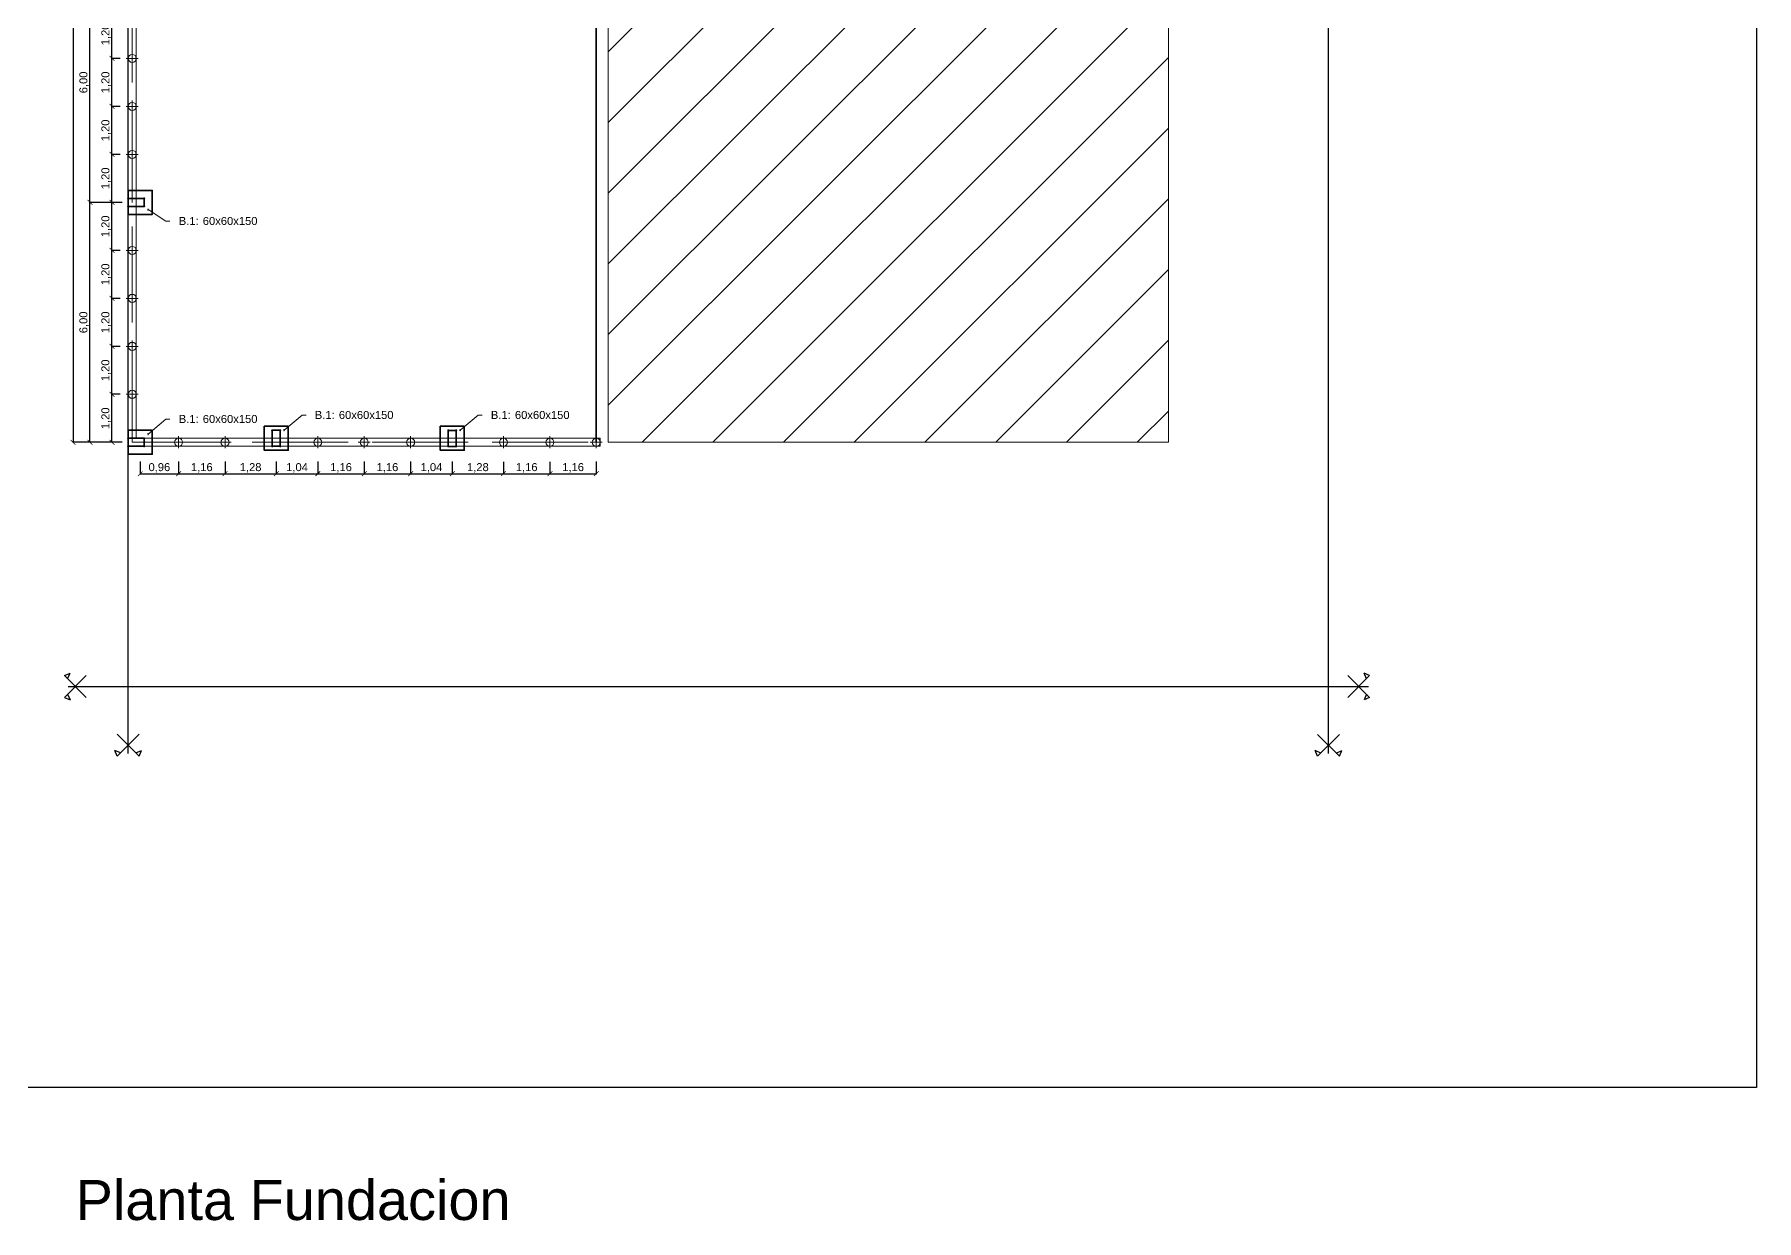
# Model space of a CAD drawing. Header units: millimetres. Extents: x 265 to 853, y -178 to 32.
# Drawn here: x 663.02 to 706.06, y -27.15 to 2.51 of the extents above; entities that cross this region are included whole.
import ezdxf
from ezdxf import colors
from ezdxf.entities.mleader import LeaderData, LeaderLine
from ezdxf.math import Vec2, Vec3

# ---------------------------------------------------------------- set-up
doc = ezdxf.new("R2010")
doc.units = ezdxf.units.MM
doc.header["$LTSCALE"] = 0.1
doc.header["$MEASUREMENT"] = 0
doc.header["$PDMODE"] = 3
doc.header["$PDSIZE"] = 0.1
doc.linetypes.add('ACAD_ISO02W100', pattern=[15, 12, -3])
doc.layers.get('DEFPOINTS').update_dxf_attribs({"color": 1})
for name, color, linetype, lineweight in [('00_EST_Columna', 3, 'Continuous', 35), ('00_EST_Cotas', 6, 'Continuous', 9), ('00_EST_EJE VIGA ENCADENADO', 4, 'ACAD_ISO02W100', 9), ('00_EST_Ejes', 1, 'Continuous', 9), ('00_EST_FUNDACION', 2, 'Continuous', 35), ('00_EST_MAMPOSTERIA', 7, 'Continuous', 20), ('00_EST_PILOTINES', 2, 'Continuous', 20), ('00_EST_TEXTO', 6, 'Continuous', 9)]:
    doc.layers.add(name, color=color, linetype=linetype, lineweight=lineweight)
doc.layers.add('00_EST_EXISTENTE', color=8, linetype='Continuous', lineweight=20, transparency=0.5)
doc.layers.add('00_EST_NoImprimir', color=1, linetype='Continuous', plot=False)
doc.styles.add('Arial1_50', font='arial.ttf', dxfattribs={"height": 0.05})
doc.styles.add('Arial20', font='arial.ttf', dxfattribs={"height": 0.2})
doc.dimstyles.new('Cota 1-100-Andres', dxfattribs={"dimtxt": 0.2, "dimasz": 0.12, "dimexe": 0.012, "dimexo": 0.15, "dimgap": 0.025, "dimtad": 1, "dimzin": 0, "dimtxsty": 'Arial20', "dimblk1": 'ARCHTICK', "dimblk2": 'ARCHTICK', "dimsah": 1, "dimcen": 0.09, "dimclrd": 256, "dimclre": 256, "dimclrt": 256, "dimazin": 0, "dimtfac": 1, "dimtofl": 0, "dimtmove": 0, "dimatfit": 3, "dimldrblk": 'ARCHTICK', "dimfxl": 1, "dimtolj": 1, "dimtzin": 0, "dimarcsym": 0})

# ---------------------------------------------------------------- blocks, each defined once
blk = doc.blocks.new('Columna')
at = {"layer": '00_EST_Columna'}
blk.add_lwpolyline([(665.363, -13.588), (665.763, -13.588), (665.763, -13.788), (665.363, -13.788)], close=True, dxfattribs=at)
for centre in [(665.363, -13.588), (665.763, -13.588), (665.363, -13.788), (665.763, -13.788)]:
    blk.add_circle(centre, 0.01, dxfattribs=at)
blk = doc.blocks.new('_DotSmall')
at = {"color": 0, "linetype": 'ByBlock', "const_width": 0.5}
blk.add_lwpolyline([(-0.0625, 0, 1), (0.0625, 0, 1)], format="xyb", close=True, dxfattribs=at)
blk = doc.blocks.new('_ARCHTICK')
at = {"color": 0, "linetype": 'ByBlock', "const_width": 0.15}
blk.add_lwpolyline([(-0.5, -0.5), (0.5, 0.5)], dxfattribs=at)
blk = doc.blocks.new('*D102')
at = {"layer": '00_EST_Cotas', "lineweight": -2, "transparency": 16777216}
for p, q in [((665.163, -6.488), (664.945, -6.488)), ((664.957, -7.688), (664.957, -6.488)), ((665.213, -7.688), (664.945, -7.688))]:
    blk.add_line(p, q, dxfattribs=at)
at = {"layer": 'DEFPOINTS', "color": 0, "transparency": 16777216}
for p in [(664.957, -6.488), (665.313, -6.488), (665.363, -7.688)]:
    blk.add_point(p, dxfattribs=at)
at = {"layer": '00_EST_Cotas', "lineweight": -2, "transparency": 16777216, "xscale": 0.12, "yscale": 0.12, "zscale": 0.12}
for p, rotation in [((664.957, -6.488), 90), ((664.957, -7.688), 270)]:
    blk.add_blockref('_ARCHTICK', p, dxfattribs=dict(at, rotation=rotation))
at = {"layer": '00_EST_Cotas', "transparency": 16777216, "insert": (664.812, -7.088), "char_height": 0.2, "attachment_point": 5, "rotation": 90, "style": 'Arial20'}
blk.add_mtext('\\A1;1,20', dxfattribs=at)
blk = doc.blocks.new('*D103')
at = {"layer": '00_EST_Cotas', "lineweight": -2, "transparency": 16777216}
for p, q in [((665.163, -5.288), (664.945, -5.288)), ((664.957, -6.488), (664.957, -5.288)), ((665.163, -6.488), (664.945, -6.488))]:
    blk.add_line(p, q, dxfattribs=at)
at = {"layer": 'DEFPOINTS', "color": 0, "transparency": 16777216}
for p in [(664.957, -5.288), (665.313, -5.288), (665.313, -6.488)]:
    blk.add_point(p, dxfattribs=at)
at = {"layer": '00_EST_Cotas', "lineweight": -2, "transparency": 16777216, "xscale": 0.12, "yscale": 0.12, "zscale": 0.12}
for p, rotation in [((664.957, -5.288), 90), ((664.957, -6.488), 270)]:
    blk.add_blockref('_ARCHTICK', p, dxfattribs=dict(at, rotation=rotation))
at = {"layer": '00_EST_Cotas', "transparency": 16777216, "insert": (664.812, -5.888), "char_height": 0.2, "attachment_point": 5, "rotation": 90, "style": 'Arial20'}
blk.add_mtext('\\A1;1,20', dxfattribs=at)
blk = doc.blocks.new('*D104')
at = {"layer": '00_EST_Cotas', "lineweight": -2, "transparency": 16777216}
for p, q in [((665.163, -4.088), (664.945, -4.088)), ((664.957, -5.288), (664.957, -4.088)), ((665.163, -5.288), (664.945, -5.288))]:
    blk.add_line(p, q, dxfattribs=at)
at = {"layer": 'DEFPOINTS', "color": 0, "transparency": 16777216}
for p in [(664.957, -4.088), (665.313, -4.088), (665.313, -5.288)]:
    blk.add_point(p, dxfattribs=at)
at = {"layer": '00_EST_Cotas', "lineweight": -2, "transparency": 16777216, "xscale": 0.12, "yscale": 0.12, "zscale": 0.12}
for p, rotation in [((664.957, -4.088), 90), ((664.957, -5.288), 270)]:
    blk.add_blockref('_ARCHTICK', p, dxfattribs=dict(at, rotation=rotation))
at = {"layer": '00_EST_Cotas', "transparency": 16777216, "insert": (664.812, -4.688), "char_height": 0.2, "attachment_point": 5, "rotation": 90, "style": 'Arial20'}
blk.add_mtext('\\A1;1,20', dxfattribs=at)
blk = doc.blocks.new('*D105')
at = {"layer": '00_EST_Cotas', "lineweight": -2, "transparency": 16777216}
for p, q in [((665.163, -2.888), (664.945, -2.888)), ((664.957, -4.088), (664.957, -2.888)), ((665.163, -4.088), (664.945, -4.088))]:
    blk.add_line(p, q, dxfattribs=at)
at = {"layer": 'DEFPOINTS', "color": 0, "transparency": 16777216}
for p in [(664.957, -2.888), (665.313, -2.888), (665.313, -4.088)]:
    blk.add_point(p, dxfattribs=at)
at = {"layer": '00_EST_Cotas', "lineweight": -2, "transparency": 16777216, "xscale": 0.12, "yscale": 0.12, "zscale": 0.12}
for p, rotation in [((664.957, -2.888), 90), ((664.957, -4.088), 270)]:
    blk.add_blockref('_ARCHTICK', p, dxfattribs=dict(at, rotation=rotation))
at = {"layer": '00_EST_Cotas', "transparency": 16777216, "insert": (664.812, -3.488), "char_height": 0.2, "attachment_point": 5, "rotation": 90, "style": 'Arial20'}
blk.add_mtext('\\A1;1,20', dxfattribs=at)
blk = doc.blocks.new('*D106')
at = {"layer": '00_EST_Cotas', "lineweight": -2, "transparency": 16777216}
for p, q in [((665.213, -1.688), (664.945, -1.688)), ((664.957, -2.888), (664.957, -1.688)), ((665.163, -2.888), (664.945, -2.888))]:
    blk.add_line(p, q, dxfattribs=at)
at = {"layer": 'DEFPOINTS', "color": 0, "transparency": 16777216}
for p in [(664.957, -1.688), (665.363, -1.688), (665.313, -2.888)]:
    blk.add_point(p, dxfattribs=at)
at = {"layer": '00_EST_Cotas', "lineweight": -2, "transparency": 16777216, "xscale": 0.12, "yscale": 0.12, "zscale": 0.12}
for p, rotation in [((664.957, -1.688), 90), ((664.957, -2.888), 270)]:
    blk.add_blockref('_ARCHTICK', p, dxfattribs=dict(at, rotation=rotation))
at = {"layer": '00_EST_Cotas', "transparency": 16777216, "insert": (664.812, -2.288), "char_height": 0.2, "attachment_point": 5, "rotation": 90, "style": 'Arial20'}
blk.add_mtext('\\A1;1,20', dxfattribs=at)
blk = doc.blocks.new('*D107')
at = {"layer": '00_EST_Cotas', "lineweight": -2, "transparency": 16777216}
for p, q in [((665.163, -0.488), (664.945, -0.488)), ((664.957, -1.688), (664.957, -0.488)), ((665.213, -1.688), (664.945, -1.688))]:
    blk.add_line(p, q, dxfattribs=at)
at = {"layer": 'DEFPOINTS', "color": 0, "transparency": 16777216}
for p in [(664.957, -0.488), (665.313, -0.488), (665.363, -1.688)]:
    blk.add_point(p, dxfattribs=at)
at = {"layer": '00_EST_Cotas', "lineweight": -2, "transparency": 16777216, "xscale": 0.12, "yscale": 0.12, "zscale": 0.12}
for p, rotation in [((664.957, -0.488), 90), ((664.957, -1.688), 270)]:
    blk.add_blockref('_ARCHTICK', p, dxfattribs=dict(at, rotation=rotation))
at = {"layer": '00_EST_Cotas', "transparency": 16777216, "insert": (664.812, -1.088), "char_height": 0.2, "attachment_point": 5, "rotation": 90, "style": 'Arial20'}
blk.add_mtext('\\A1;1,20', dxfattribs=at)
blk = doc.blocks.new('*D108')
at = {"layer": '00_EST_Cotas', "lineweight": -2, "transparency": 16777216}
for p, q in [((665.163, 0.712), (664.945, 0.712)), ((664.957, -0.488), (664.957, 0.712)), ((665.163, -0.488), (664.945, -0.488))]:
    blk.add_line(p, q, dxfattribs=at)
at = {"layer": 'DEFPOINTS', "color": 0, "transparency": 16777216}
for p in [(664.957, 0.712), (665.313, 0.712), (665.313, -0.488)]:
    blk.add_point(p, dxfattribs=at)
at = {"layer": '00_EST_Cotas', "lineweight": -2, "transparency": 16777216, "xscale": 0.12, "yscale": 0.12, "zscale": 0.12}
for p, rotation in [((664.957, 0.712), 90), ((664.957, -0.488), 270)]:
    blk.add_blockref('_ARCHTICK', p, dxfattribs=dict(at, rotation=rotation))
at = {"layer": '00_EST_Cotas', "transparency": 16777216, "insert": (664.812, 0.112), "char_height": 0.2, "attachment_point": 5, "rotation": 90, "style": 'Arial20'}
blk.add_mtext('\\A1;1,20', dxfattribs=at)
blk = doc.blocks.new('*D109')
at = {"layer": '00_EST_Cotas', "lineweight": -2, "transparency": 16777216}
for p, q in [((665.163, 1.912), (664.945, 1.912)), ((664.957, 0.712), (664.957, 1.912)), ((665.163, 0.712), (664.945, 0.712))]:
    blk.add_line(p, q, dxfattribs=at)
at = {"layer": 'DEFPOINTS', "color": 0, "transparency": 16777216}
for p in [(664.957, 1.912), (665.313, 1.912), (665.313, 0.712)]:
    blk.add_point(p, dxfattribs=at)
at = {"layer": '00_EST_Cotas', "lineweight": -2, "transparency": 16777216, "xscale": 0.12, "yscale": 0.12, "zscale": 0.12}
for p, rotation in [((664.957, 1.912), 90), ((664.957, 0.712), 270)]:
    blk.add_blockref('_ARCHTICK', p, dxfattribs=dict(at, rotation=rotation))
at = {"layer": '00_EST_Cotas', "transparency": 16777216, "insert": (664.812, 1.312), "char_height": 0.2, "attachment_point": 5, "rotation": 90, "style": 'Arial20'}
blk.add_mtext('\\A1;1,20', dxfattribs=at)
blk = doc.blocks.new('*D110')
at = {"layer": '00_EST_Cotas', "lineweight": -2, "transparency": 16777216}
for p, q in [((665.163, 3.112), (664.945, 3.112)), ((664.957, 1.912), (664.957, 3.112)), ((665.163, 1.912), (664.945, 1.912))]:
    blk.add_line(p, q, dxfattribs=at)
at = {"layer": 'DEFPOINTS', "color": 0, "transparency": 16777216}
for p in [(664.957, 3.112), (665.313, 3.112), (665.313, 1.912)]:
    blk.add_point(p, dxfattribs=at)
at = {"layer": '00_EST_Cotas', "lineweight": -2, "transparency": 16777216, "xscale": 0.12, "yscale": 0.12, "zscale": 0.12}
for p, rotation in [((664.957, 3.112), 90), ((664.957, 1.912), 270)]:
    blk.add_blockref('_ARCHTICK', p, dxfattribs=dict(at, rotation=rotation))
at = {"layer": '00_EST_Cotas', "transparency": 16777216, "insert": (664.812, 2.512), "char_height": 0.2, "attachment_point": 5, "rotation": 90, "style": 'Arial20'}
blk.add_mtext('\\A1;1,20', dxfattribs=at)
blk = doc.blocks.new('*D132')
at = {"layer": '00_EST_Cotas', "lineweight": -2, "transparency": 16777216}
for p, q in [((665.213, -1.688), (664.395, -1.688)), ((664.407, -7.688), (664.407, -1.688)), ((665.213, -7.688), (664.395, -7.688))]:
    blk.add_line(p, q, dxfattribs=at)
at = {"layer": 'DEFPOINTS', "color": 0, "transparency": 16777216}
for p in [(664.407, -1.688), (665.363, -1.688), (665.363, -7.688)]:
    blk.add_point(p, dxfattribs=at)
at = {"layer": '00_EST_Cotas', "lineweight": -2, "transparency": 16777216, "xscale": 0.12, "yscale": 0.12, "zscale": 0.12}
for p, rotation in [((664.407, -1.688), 90), ((664.407, -7.688), 270)]:
    blk.add_blockref('_ARCHTICK', p, dxfattribs=dict(at, rotation=rotation))
at = {"layer": '00_EST_Cotas', "transparency": 16777216, "insert": (664.262, -4.688), "char_height": 0.2, "attachment_point": 5, "rotation": 90, "style": 'Arial20'}
blk.add_mtext('\\A1;6,00', dxfattribs=at)
blk = doc.blocks.new('*D133')
at = {"layer": '00_EST_Cotas', "lineweight": -2, "transparency": 16777216}
for p, q in [((665.213, 4.312), (664.395, 4.312)), ((664.407, -1.688), (664.407, 4.312)), ((665.213, -1.688), (664.395, -1.688))]:
    blk.add_line(p, q, dxfattribs=at)
at = {"layer": 'DEFPOINTS', "color": 0, "transparency": 16777216}
for p in [(664.407, 4.312), (665.363, 4.312), (665.363, -1.688)]:
    blk.add_point(p, dxfattribs=at)
at = {"layer": '00_EST_Cotas', "lineweight": -2, "transparency": 16777216, "xscale": 0.12, "yscale": 0.12, "zscale": 0.12}
for p, rotation in [((664.407, 4.312), 90), ((664.407, -1.688), 270)]:
    blk.add_blockref('_ARCHTICK', p, dxfattribs=dict(at, rotation=rotation))
at = {"layer": '00_EST_Cotas', "transparency": 16777216, "insert": (664.262, 1.312), "char_height": 0.2, "attachment_point": 5, "rotation": 90, "style": 'Arial20'}
blk.add_mtext('\\A1;6,00', dxfattribs=at)
blk = doc.blocks.new('*D136')
at = {"layer": '00_EST_Cotas', "lineweight": -2, "transparency": 16777216}
for p, q in [((665.213, 16.312), (663.974, 16.312)), ((663.986, 16.312), (663.986, -7.688)), ((665.213, -7.688), (663.974, -7.688))]:
    blk.add_line(p, q, dxfattribs=at)
at = {"layer": 'DEFPOINTS', "color": 0, "transparency": 16777216}
for p in [(665.363, 16.312), (663.986, -7.688), (665.363, -7.688)]:
    blk.add_point(p, dxfattribs=at)
at = {"layer": '00_EST_Cotas', "lineweight": -2, "transparency": 16777216, "xscale": 0.12, "yscale": 0.12, "zscale": 0.12}
for p, rotation in [((663.986, 16.312), 90), ((663.986, -7.688), 270)]:
    blk.add_blockref('_ARCHTICK', p, dxfattribs=dict(at, rotation=rotation))
at = {"layer": '00_EST_Cotas', "transparency": 16777216, "insert": (663.841, 4.312), "char_height": 0.2, "attachment_point": 5, "rotation": 90, "style": 'Arial20'}
blk.add_mtext('\\A1;24,00', dxfattribs=at)
blk = doc.blocks.new('*D167')
at = {"layer": '00_EST_Cotas', "lineweight": -2, "transparency": 16777216}
for p, q in [((665.663, -8.17), (665.663, -8.484)), ((666.623, -8.17), (666.623, -8.484)), ((665.663, -8.472), (666.623, -8.472))]:
    blk.add_line(p, q, dxfattribs=at)
at = {"layer": 'DEFPOINTS', "color": 0, "transparency": 16777216}
for p in [(665.663, -8.02), (666.623, -8.02), (666.623, -8.472)]:
    blk.add_point(p, dxfattribs=at)
at = {"layer": '00_EST_Cotas', "lineweight": -2, "transparency": 16777216, "xscale": 0.12, "yscale": 0.12, "zscale": 0.12, "rotation": 180}
blk.add_blockref('_ARCHTICK', (665.663, -8.472), dxfattribs=at)
at = {"layer": '00_EST_Cotas', "lineweight": -2, "transparency": 16777216, "xscale": 0.12, "yscale": 0.12, "zscale": 0.12}
blk.add_blockref('_ARCHTICK', (666.623, -8.472), dxfattribs=at)
at = {"layer": '00_EST_Cotas', "transparency": 16777216, "insert": (666.143, -8.327), "char_height": 0.2, "attachment_point": 5, "style": 'Arial20'}
blk.add_mtext('\\A1;0,96', dxfattribs=at)
blk = doc.blocks.new('*D168')
at = {"layer": '00_EST_Cotas', "lineweight": -2, "transparency": 16777216}
for p, q in [((666.623, -8.17), (666.623, -8.484)), ((667.783, -8.17), (667.783, -8.484)), ((666.623, -8.472), (667.783, -8.472))]:
    blk.add_line(p, q, dxfattribs=at)
at = {"layer": 'DEFPOINTS', "color": 0, "transparency": 16777216}
for p in [(666.623, -8.02), (667.783, -8.02), (667.783, -8.472)]:
    blk.add_point(p, dxfattribs=at)
at = {"layer": '00_EST_Cotas', "lineweight": -2, "transparency": 16777216, "xscale": 0.12, "yscale": 0.12, "zscale": 0.12, "rotation": 180}
blk.add_blockref('_ARCHTICK', (666.623, -8.472), dxfattribs=at)
at = {"layer": '00_EST_Cotas', "lineweight": -2, "transparency": 16777216, "xscale": 0.12, "yscale": 0.12, "zscale": 0.12}
blk.add_blockref('_ARCHTICK', (667.783, -8.472), dxfattribs=at)
at = {"layer": '00_EST_Cotas', "transparency": 16777216, "insert": (667.203, -8.327), "char_height": 0.2, "attachment_point": 5, "style": 'Arial20'}
blk.add_mtext('\\A1;1,16', dxfattribs=at)
blk = doc.blocks.new('*D169')
at = {"layer": '00_EST_Cotas', "lineweight": -2, "transparency": 16777216}
for p, q in [((667.783, -8.17), (667.783, -8.484)), ((669.063, -8.17), (669.063, -8.484)), ((667.783, -8.472), (669.063, -8.472))]:
    blk.add_line(p, q, dxfattribs=at)
at = {"layer": 'DEFPOINTS', "color": 0, "transparency": 16777216}
for p in [(667.783, -8.02), (669.063, -8.02), (669.063, -8.472)]:
    blk.add_point(p, dxfattribs=at)
at = {"layer": '00_EST_Cotas', "lineweight": -2, "transparency": 16777216, "xscale": 0.12, "yscale": 0.12, "zscale": 0.12, "rotation": 180}
blk.add_blockref('_ARCHTICK', (667.783, -8.472), dxfattribs=at)
at = {"layer": '00_EST_Cotas', "lineweight": -2, "transparency": 16777216, "xscale": 0.12, "yscale": 0.12, "zscale": 0.12}
blk.add_blockref('_ARCHTICK', (669.063, -8.472), dxfattribs=at)
at = {"layer": '00_EST_Cotas', "transparency": 16777216, "insert": (668.423, -8.327), "char_height": 0.2, "attachment_point": 5, "style": 'Arial20'}
blk.add_mtext('\\A1;1,28', dxfattribs=at)
blk = doc.blocks.new('*D170')
at = {"layer": '00_EST_Cotas', "lineweight": -2, "transparency": 16777216}
for p, q in [((669.063, -8.17), (669.063, -8.484)), ((670.103, -8.17), (670.103, -8.484)), ((669.063, -8.472), (670.103, -8.472))]:
    blk.add_line(p, q, dxfattribs=at)
at = {"layer": 'DEFPOINTS', "color": 0, "transparency": 16777216}
for p in [(669.063, -8.02), (670.103, -8.02), (670.103, -8.472)]:
    blk.add_point(p, dxfattribs=at)
at = {"layer": '00_EST_Cotas', "lineweight": -2, "transparency": 16777216, "xscale": 0.12, "yscale": 0.12, "zscale": 0.12, "rotation": 180}
blk.add_blockref('_ARCHTICK', (669.063, -8.472), dxfattribs=at)
at = {"layer": '00_EST_Cotas', "lineweight": -2, "transparency": 16777216, "xscale": 0.12, "yscale": 0.12, "zscale": 0.12}
blk.add_blockref('_ARCHTICK', (670.103, -8.472), dxfattribs=at)
at = {"layer": '00_EST_Cotas', "transparency": 16777216, "insert": (669.583, -8.327), "char_height": 0.2, "attachment_point": 5, "style": 'Arial20'}
blk.add_mtext('\\A1;1,04', dxfattribs=at)
blk = doc.blocks.new('*D171')
at = {"layer": '00_EST_Cotas', "lineweight": -2, "transparency": 16777216}
for p, q in [((670.103, -8.17), (670.103, -8.484)), ((671.263, -8.17), (671.263, -8.484)), ((670.103, -8.472), (671.263, -8.472))]:
    blk.add_line(p, q, dxfattribs=at)
at = {"layer": 'DEFPOINTS', "color": 0, "transparency": 16777216}
for p in [(670.103, -8.02), (671.263, -8.02), (671.263, -8.472)]:
    blk.add_point(p, dxfattribs=at)
at = {"layer": '00_EST_Cotas', "lineweight": -2, "transparency": 16777216, "xscale": 0.12, "yscale": 0.12, "zscale": 0.12, "rotation": 180}
blk.add_blockref('_ARCHTICK', (670.103, -8.472), dxfattribs=at)
at = {"layer": '00_EST_Cotas', "lineweight": -2, "transparency": 16777216, "xscale": 0.12, "yscale": 0.12, "zscale": 0.12}
blk.add_blockref('_ARCHTICK', (671.263, -8.472), dxfattribs=at)
at = {"layer": '00_EST_Cotas', "transparency": 16777216, "insert": (670.683, -8.327), "char_height": 0.2, "attachment_point": 5, "style": 'Arial20'}
blk.add_mtext('\\A1;1,16', dxfattribs=at)
blk = doc.blocks.new('*D172')
at = {"layer": '00_EST_Cotas', "lineweight": -2, "transparency": 16777216}
for p, q in [((672.423, -8.17), (672.423, -8.484)), ((673.463, -8.17), (673.463, -8.484)), ((672.423, -8.472), (673.463, -8.472))]:
    blk.add_line(p, q, dxfattribs=at)
at = {"layer": 'DEFPOINTS', "color": 0, "transparency": 16777216}
for p in [(672.423, -8.02), (673.463, -8.02), (673.463, -8.472)]:
    blk.add_point(p, dxfattribs=at)
at = {"layer": '00_EST_Cotas', "lineweight": -2, "transparency": 16777216, "xscale": 0.12, "yscale": 0.12, "zscale": 0.12, "rotation": 180}
blk.add_blockref('_ARCHTICK', (672.423, -8.472), dxfattribs=at)
at = {"layer": '00_EST_Cotas', "lineweight": -2, "transparency": 16777216, "xscale": 0.12, "yscale": 0.12, "zscale": 0.12}
blk.add_blockref('_ARCHTICK', (673.463, -8.472), dxfattribs=at)
at = {"layer": '00_EST_Cotas', "transparency": 16777216, "insert": (672.943, -8.327), "char_height": 0.2, "attachment_point": 5, "style": 'Arial20'}
blk.add_mtext('\\A1;1,04', dxfattribs=at)
blk = doc.blocks.new('*D173')
at = {"layer": '00_EST_Cotas', "lineweight": -2, "transparency": 16777216}
for p, q in [((673.463, -8.17), (673.463, -8.484)), ((674.743, -8.174), (674.743, -8.484)), ((673.463, -8.472), (674.743, -8.472))]:
    blk.add_line(p, q, dxfattribs=at)
at = {"layer": 'DEFPOINTS', "color": 0, "transparency": 16777216}
for p in [(673.463, -8.02), (674.743, -8.024), (674.743, -8.472)]:
    blk.add_point(p, dxfattribs=at)
at = {"layer": '00_EST_Cotas', "lineweight": -2, "transparency": 16777216, "xscale": 0.12, "yscale": 0.12, "zscale": 0.12, "rotation": 180}
blk.add_blockref('_ARCHTICK', (673.463, -8.472), dxfattribs=at)
at = {"layer": '00_EST_Cotas', "lineweight": -2, "transparency": 16777216, "xscale": 0.12, "yscale": 0.12, "zscale": 0.12}
blk.add_blockref('_ARCHTICK', (674.743, -8.472), dxfattribs=at)
at = {"layer": '00_EST_Cotas', "transparency": 16777216, "insert": (674.103, -8.327), "char_height": 0.2, "attachment_point": 5, "style": 'Arial20'}
blk.add_mtext('\\A1;1,28', dxfattribs=at)
blk = doc.blocks.new('*D174')
at = {"layer": '00_EST_Cotas', "lineweight": -2, "transparency": 16777216}
for p, q in [((674.743, -8.174), (674.743, -8.484)), ((675.903, -8.174), (675.903, -8.484)), ((674.743, -8.472), (675.903, -8.472))]:
    blk.add_line(p, q, dxfattribs=at)
at = {"layer": 'DEFPOINTS', "color": 0, "transparency": 16777216}
for p in [(674.743, -8.024), (675.903, -8.024), (675.903, -8.472)]:
    blk.add_point(p, dxfattribs=at)
at = {"layer": '00_EST_Cotas', "lineweight": -2, "transparency": 16777216, "xscale": 0.12, "yscale": 0.12, "zscale": 0.12, "rotation": 180}
blk.add_blockref('_ARCHTICK', (674.743, -8.472), dxfattribs=at)
at = {"layer": '00_EST_Cotas', "lineweight": -2, "transparency": 16777216, "xscale": 0.12, "yscale": 0.12, "zscale": 0.12}
blk.add_blockref('_ARCHTICK', (675.903, -8.472), dxfattribs=at)
at = {"layer": '00_EST_Cotas', "transparency": 16777216, "insert": (675.323, -8.327), "char_height": 0.2, "attachment_point": 5, "style": 'Arial20'}
blk.add_mtext('\\A1;1,16', dxfattribs=at)
blk = doc.blocks.new('*D175')
at = {"layer": '00_EST_Cotas', "lineweight": -2, "transparency": 16777216}
for p, q in [((675.903, -8.174), (675.903, -8.484)), ((677.063, -8.17), (677.063, -8.484)), ((675.903, -8.472), (677.063, -8.472))]:
    blk.add_line(p, q, dxfattribs=at)
at = {"layer": 'DEFPOINTS', "color": 0, "transparency": 16777216}
for p in [(675.903, -8.024), (677.063, -8.02), (677.063, -8.472)]:
    blk.add_point(p, dxfattribs=at)
at = {"layer": '00_EST_Cotas', "lineweight": -2, "transparency": 16777216, "xscale": 0.12, "yscale": 0.12, "zscale": 0.12, "rotation": 180}
blk.add_blockref('_ARCHTICK', (675.903, -8.472), dxfattribs=at)
at = {"layer": '00_EST_Cotas', "lineweight": -2, "transparency": 16777216, "xscale": 0.12, "yscale": 0.12, "zscale": 0.12}
blk.add_blockref('_ARCHTICK', (677.063, -8.472), dxfattribs=at)
at = {"layer": '00_EST_Cotas', "transparency": 16777216, "insert": (676.483, -8.327), "char_height": 0.2, "attachment_point": 5, "style": 'Arial20'}
blk.add_mtext('\\A1;1,16', dxfattribs=at)
blk = doc.blocks.new('*D197')
at = {"layer": '00_EST_Cotas', "lineweight": -2, "transparency": 16777216}
for p, q in [((671.263, -8.17), (671.263, -8.484)), ((672.423, -8.17), (672.423, -8.484)), ((671.263, -8.472), (672.423, -8.472))]:
    blk.add_line(p, q, dxfattribs=at)
at = {"layer": 'DEFPOINTS', "color": 0, "transparency": 16777216}
for p in [(671.263, -8.02), (672.423, -8.02), (672.423, -8.472)]:
    blk.add_point(p, dxfattribs=at)
at = {"layer": '00_EST_Cotas', "lineweight": -2, "transparency": 16777216, "xscale": 0.12, "yscale": 0.12, "zscale": 0.12, "rotation": 180}
blk.add_blockref('_ARCHTICK', (671.263, -8.472), dxfattribs=at)
at = {"layer": '00_EST_Cotas', "lineweight": -2, "transparency": 16777216, "xscale": 0.12, "yscale": 0.12, "zscale": 0.12}
blk.add_blockref('_ARCHTICK', (672.423, -8.472), dxfattribs=at)
at = {"layer": '00_EST_Cotas', "transparency": 16777216, "insert": (671.843, -8.327), "char_height": 0.2, "attachment_point": 5, "style": 'Arial20'}
blk.add_mtext('\\A1;1,16', dxfattribs=at)

msp = doc.modelspace()

# ---------------------------------------------------------------- hatches: boundary and pattern name
at = {"layer": '00_EST_EXISTENTE', "true_color": 0x9b9897, "transparency": 33554559}
h = msp.add_hatch(dxfattribs=at)
h.set_pattern_fill('ANSI31', color=253, scale=10)
h.paths.add_polyline_path([(691.363, 16.312), (677.363, 16.312), (677.363, -7.688), (691.363, -7.688)])
h.paths.add_polyline_path([(683.371, 3.803), (685.878, 3.803), (685.878, 4.215), (683.371, 4.215)], flags=24)

# ---------------------------------------------------------------- linework, layer by layer
at = {"layer": '00_EST_Columna'}
msp.add_line((677.063, -7.688), (677.063, 16.312), dxfattribs=at)
at = {"layer": '00_EST_EJE VIGA ENCADENADO', "ltscale": 2}
for q in [(665.463, 16.312), (677.163, -7.688)]:
    msp.add_line((665.463, -7.688), q, dxfattribs=at)
at = {"layer": '00_EST_Ejes'}
for p, q in [((665.313, 1.912), (665.613, 1.912)), ((665.463, 2.062), (665.463, 1.762)), ((665.463, 0.862), (665.463, 0.562)), ((665.313, 0.712), (665.613, 0.712)), ((665.463, -0.338), (665.463, -0.638)), ((665.313, -0.488), (665.613, -0.488)), ((665.313, -2.888), (665.613, -2.888)), ((665.463, -2.738), (665.463, -3.038)), ((665.313, -4.088), (665.613, -4.088)), ((665.463, -3.938), (665.463, -4.238)), ((665.463, -5.138), (665.463, -5.438)), ((665.313, -5.288), (665.613, -5.288)), ((665.463, -6.338), (665.463, -6.638)), ((665.313, -6.488), (665.613, -6.488)), ((666.473, -7.688), (666.773, -7.688)), ((666.623, -7.538), (666.623, -7.838)), ((667.633, -7.688), (667.933, -7.688)), ((667.783, -7.538), (667.783, -7.838)), ((669.953, -7.688), (670.253, -7.688)), ((670.103, -7.538), (670.103, -7.838)), ((671.113, -7.688), (671.413, -7.688)), ((671.263, -7.538), (671.263, -7.838)), ((672.273, -7.688), (672.573, -7.688)), ((672.423, -7.538), (672.423, -7.838)), ((674.593, -7.688), (674.893, -7.688)), ((674.743, -7.538), (674.743, -7.838)), ((675.753, -7.688), (676.053, -7.688)), ((675.903, -7.538), (675.903, -7.838)), ((676.913, -7.688), (677.213, -7.688)), ((677.063, -7.538), (677.063, -7.838))]:
    msp.add_line(p, q, dxfattribs=at)
at = {"layer": '00_EST_EXISTENTE'}
msp.add_lwpolyline([(677.363, 16.312), (691.363, 16.312), (691.363, -7.688), (677.363, -7.688)], close=True, dxfattribs=at)
at = {"layer": '00_EST_FUNDACION'}
for points in [[(665.363, -1.388), (665.963, -1.388), (665.963, -1.988), (665.363, -1.988)], [(669.363, -7.288), (669.363, -7.888), (668.763, -7.888), (668.763, -7.288)], [(673.763, -7.288), (673.763, -7.888), (673.163, -7.888), (673.163, -7.288)], [(665.363, -7.388), (665.963, -7.388), (665.963, -7.988), (665.363, -7.988)]]:
    msp.add_lwpolyline(points, close=True, dxfattribs=at)
at = {"layer": '00_EST_MAMPOSTERIA'}
for p, q in [((665.363, 16.312), (665.363, -7.788)), ((665.563, 16.112), (665.563, -7.588)), ((677.163, -7.588), (665.363, -7.588)), ((677.163, -7.588), (677.163, -7.788)), ((677.163, -7.788), (665.363, -7.788))]:
    msp.add_line(p, q, dxfattribs=at)
at = {"layer": '00_EST_NoImprimir'}
for p, q in [((665.363, -15.472), (665.363, 22.312)), ((695.363, -15.472), (695.363, 22.312)), ((663.77, -13.522), (663.911, -13.46)), ((664.314, -13.522), (663.77, -14.066)), ((664.314, -14.066), (663.77, -13.522)), ((663.849, -13.601), (663.911, -13.46)), ((695.846, -13.522), (696.39, -14.066)), ((695.846, -14.066), (696.39, -13.522)), ((696.39, -13.522), (696.25, -13.46)), ((696.312, -13.601), (696.25, -13.46)), ((663.77, -14.066), (663.911, -14.128)), ((663.849, -13.988), (663.911, -14.128)), ((663.863, -13.794), (696.363, -13.794)), ((696.312, -13.988), (696.25, -14.128)), ((696.39, -14.066), (696.25, -14.128)), ((665.091, -14.988), (665.635, -15.532)), ((665.635, -14.988), (665.091, -15.532)), ((695.635, -14.991), (695.091, -15.535)), ((695.091, -14.991), (695.635, -15.535)), ((665.091, -15.532), (665.029, -15.391)), ((665.17, -15.453), (665.029, -15.391)), ((665.557, -15.453), (665.697, -15.391)), ((665.635, -15.532), (665.697, -15.391)), ((695.091, -15.535), (695.029, -15.395)), ((695.17, -15.457), (695.029, -15.395)), ((695.557, -15.457), (695.697, -15.395)), ((695.635, -15.535), (695.697, -15.395))]:
    msp.add_line(p, q, dxfattribs=at)
msp.add_lwpolyline([(637.146, 31.741), (706.06, 31.741), (706.06, -23.823), (637.146, -23.823)], close=True, dxfattribs=at)
at = {"layer": '00_EST_PILOTINES'}
for centre in [(665.463, 1.912), (665.463, 0.712), (665.463, -0.488), (665.463, -2.888), (665.463, -4.088), (665.463, -5.288), (665.463, -6.488), (666.623, -7.688), (667.783, -7.688), (670.103, -7.688), (671.263, -7.688), (672.423, -7.688), (674.743, -7.688), (675.903, -7.688), (677.063, -7.688)]:
    msp.add_circle(centre, 0.1, dxfattribs=at)

# ---------------------------------------------------------------- block references
at = {"layer": '00_EST_Columna'}
for p in [(0, 12), (0, 6)]:
    msp.add_blockref('Columna', p, dxfattribs=at)
at = {"layer": '00_EST_Columna', "rotation": 270}
msp.add_blockref('Columna', (682.752, 657.975), dxfattribs=at)
at = {"layer": '00_EST_Columna', "xscale": -1, "rotation": 270}
msp.add_blockref('Columna', (687.152, -673.152), dxfattribs=at)

# ---------------------------------------------------------------- texts
at = {"layer": '00_EST_TEXTO', "insert": (664.049, -26.135), "char_height": 1, "attachment_point": 1, "style": 'Arial1_50'}
msp.add_mtext_dynamic_manual_height_columns('Planta Fundacion', width=15.00094, gutter_width=0.25, heights=[0], dxfattribs=at)

# ---------------------------------------------------------------- dimensions: what is measured, and where the dimension line sits
at = {"layer": '00_EST_Cotas'}
dim = msp.add_linear_dim(base=(663.986, -7.688), p1=(665.363, 16.312), p2=(665.363, -7.688), angle=90, dimstyle='Cota 1-100-Andres', dxfattribs=at)
dim.commit()
dim.dimension.update_dxf_attribs({"geometry": '*D136', "text_midpoint": (663.841, 4.312)})
for base, p1, p2, picture, middle in [((664.407, 4.312), (665.363, -1.688), (665.363, 4.312), '*D133', (664.262, 1.312)), ((664.957, 3.112), (665.313, 1.912), (665.313, 3.112), '*D110', (664.812, 2.512)), ((664.957, 1.912), (665.313, 0.712), (665.313, 1.912), '*D109', (664.812, 1.312)), ((664.957, 0.712), (665.313, -0.488), (665.313, 0.712), '*D108', (664.812, 0.112)), ((664.957, -0.488), (665.363, -1.688), (665.313, -0.488), '*D107', (664.812, -1.088)), ((664.407, -1.688), (665.363, -7.688), (665.363, -1.688), '*D132', (664.262, -4.688)), ((664.957, -1.688), (665.313, -2.888), (665.363, -1.688), '*D106', (664.812, -2.288)), ((664.957, -2.888), (665.313, -4.088), (665.313, -2.888), '*D105', (664.812, -3.488)), ((664.957, -4.088), (665.313, -5.288), (665.313, -4.088), '*D104', (664.812, -4.688)), ((664.957, -5.288), (665.313, -6.488), (665.313, -5.288), '*D103', (664.812, -5.888)), ((664.957, -6.488), (665.363, -7.688), (665.313, -6.488), '*D102', (664.812, -7.088))]:
    dim = msp.add_linear_dim(base=base, p1=p1, p2=p2, angle=90, dimstyle='Cota 1-100-Andres', override={"dimtmove": 1}, dxfattribs=at)
    dim.commit()
    dim.dimension.update_dxf_attribs({"geometry": picture, "text_midpoint": middle})
for base, p1, p2, picture, middle in [((666.623, -8.472), (665.663, -8.02), (666.623, -8.02), '*D167', (666.143, -8.327)), ((672.423, -8.472), (671.263, -8.02), (672.423, -8.02), '*D197', (671.843, -8.327))]:
    dim = msp.add_linear_dim(base=base, p1=p1, p2=p2, dimstyle='Cota 1-100-Andres', dxfattribs=at)
    dim.commit()
    dim.dimension.update_dxf_attribs({"geometry": picture, "text_midpoint": middle})
for base, p1, p2, picture, middle in [((667.783, -8.472), (666.623, -8.02), (667.783, -8.02), '*D168', (667.203, -8.327)), ((669.063, -8.472), (667.783, -8.02), (669.063, -8.02), '*D169', (668.423, -8.327)), ((670.103, -8.472), (669.063, -8.02), (670.103, -8.02), '*D170', (669.583, -8.327)), ((671.263, -8.472), (670.103, -8.02), (671.263, -8.02), '*D171', (670.683, -8.327)), ((673.463, -8.472), (672.423, -8.02), (673.463, -8.02), '*D172', (672.943, -8.327)), ((674.743, -8.472), (673.463, -8.02), (674.743, -8.024), '*D173', (674.103, -8.327)), ((675.903, -8.472), (674.743, -8.024), (675.903, -8.024), '*D174', (675.323, -8.327)), ((677.063, -8.472), (675.903, -8.024), (677.063, -8.02), '*D175', (676.483, -8.327))]:
    dim = msp.add_linear_dim(base=base, p1=p1, p2=p2, dimstyle='Cota 1-100-Andres', override={"dimtmove": 1}, dxfattribs=at)
    dim.commit()
    dim.dimension.update_dxf_attribs({"geometry": picture, "text_midpoint": middle})

# ---------------------------------------------------------------- leaders
at = {"layer": '00_EST_TEXTO'}
ml = msp.add_multileader_mtext('Standard', dxfattribs=at)
ml.set_content('\\pxi-2.15894,l3.15894,t3.15894;B.1:^I60x60x150', color=2, style='Arial20')
ml.set_leader_properties(color=256, linetype='ByLayer', lineweight=-1)
ml.set_arrow_properties(name='DOTSMALL')
ml.build(insert=Vec2(0, 0))
ml.multileader.update_dxf_attribs({"text_left_attachment_type": 2, "text_right_attachment_type": 2, "dogleg_length": 0.1, "arrow_head_size": 0.08})
ctx = ml.context
ctx.base_point, ctx.char_height, ctx.arrow_head_size, ctx.landing_gap_size, ctx.plane_origin = Vec3(666.408, -2.155), 0.2, 0.08, 0.02, Vec3(665.859, -1.87)
ctx.left_attachment, ctx.right_attachment = 2, 2
notes = []
notes.append((ctx, [(0, (1, 1, 0), (666.308, -2.155), (1, 0), 0.1, [(0, [(665.859, -1.87)], 0, [])])]))
ctx.mtext.insert, ctx.mtext.flow_direction = Vec3(666.428, -2.053), 5
ml = msp.add_multileader_mtext('Standard', dxfattribs=at)
ml.set_content('\\pxi-2.15894,l3.15894,t3.15894;B.1:^I60x60x150', color=2, style='Arial20')
ml.set_leader_properties(color=256, linetype='ByLayer', lineweight=-1)
ml.set_arrow_properties(name='DOTSMALL')
ml.build(insert=Vec2(0, 0))
ml.multileader.update_dxf_attribs({"text_left_attachment_type": 2, "text_right_attachment_type": 2, "dogleg_length": 0.1, "arrow_head_size": 0.08})
ctx = ml.context
ctx.base_point, ctx.char_height, ctx.arrow_head_size, ctx.landing_gap_size, ctx.plane_origin = Vec3(666.408, -7.106), 0.2, 0.08, 0.02, Vec3(665.859, -7.485)
ctx.left_attachment, ctx.right_attachment = 2, 2
notes.append((ctx, [(0, (1, 1, 0), (666.308, -7.106), (1, 0), 0.1, [(0, [(665.859, -7.485)], 0, [])])]))
ctx.mtext.insert, ctx.mtext.flow_direction = Vec3(666.428, -7.004), 5
ml = msp.add_multileader_mtext('Standard', dxfattribs=at)
ml.set_content('\\pxi-2.15894,l3.15894,t3.15894;B.1:^I60x60x150', color=2, style='Arial20')
ml.set_leader_properties(color=256, linetype='ByLayer', lineweight=-1)
ml.set_arrow_properties(name='DOTSMALL')
ml.build(insert=Vec2(0, 0))
ml.multileader.update_dxf_attribs({"text_left_attachment_type": 2, "text_right_attachment_type": 2, "dogleg_length": 0.1, "arrow_head_size": 0.08})
ctx = ml.context
ctx.base_point, ctx.char_height, ctx.arrow_head_size, ctx.landing_gap_size, ctx.plane_origin = Vec3(669.808, -7.006), 0.2, 0.08, 0.02, Vec3(669.259, -7.385)
ctx.left_attachment, ctx.right_attachment = 2, 2
notes.append((ctx, [(0, (1, 1, 0), (669.708, -7.006), (1, 0), 0.1, [(0, [(669.259, -7.385)], 0, [])])]))
ctx.mtext.insert, ctx.mtext.flow_direction = Vec3(669.828, -6.904), 5
ml = msp.add_multileader_mtext('Standard', dxfattribs=at)
ml.set_content('\\pxi-2.15894,l3.15894,t3.15894;B.1:^I60x60x150', color=2, style='Arial20')
ml.set_leader_properties(color=256, linetype='ByLayer', lineweight=-1)
ml.set_arrow_properties(name='DOTSMALL')
ml.build(insert=Vec2(0, 0))
ml.multileader.update_dxf_attribs({"text_left_attachment_type": 2, "text_right_attachment_type": 2, "dogleg_length": 0.1, "arrow_head_size": 0.08})
ctx = ml.context
ctx.base_point, ctx.char_height, ctx.arrow_head_size, ctx.landing_gap_size, ctx.plane_origin = Vec3(674.208, -7.006), 0.2, 0.08, 0.02, Vec3(673.659, -7.385)
ctx.left_attachment, ctx.right_attachment = 2, 2
notes.append((ctx, [(0, (1, 1, 0), (674.108, -7.006), (1, 0), 0.1, [(0, [(673.659, -7.385)], 0, [])])]))
ctx.mtext.insert, ctx.mtext.flow_direction = Vec3(674.228, -6.904), 5
for ctx, leaders in notes:
    for number, flags, end, landing, length, lines in leaders:
        leader = LeaderData()
        leader.index, (leader.has_last_leader_line, leader.has_dogleg_vector, leader.attachment_direction) = number, flags
        leader.last_leader_point, leader.dogleg_vector, leader.dogleg_length = Vec3(end), Vec3(landing), length
        for number, points, colour, breaks in lines:
            line = LeaderLine()
            line.index, line.vertices, line.color, line.breaks = number, Vec3.list(points), colors.encode_raw_color(colour), breaks
            leader.lines.append(line)
        ctx.leaders.append(leader)

doc.saveas('drawing.dxf')
